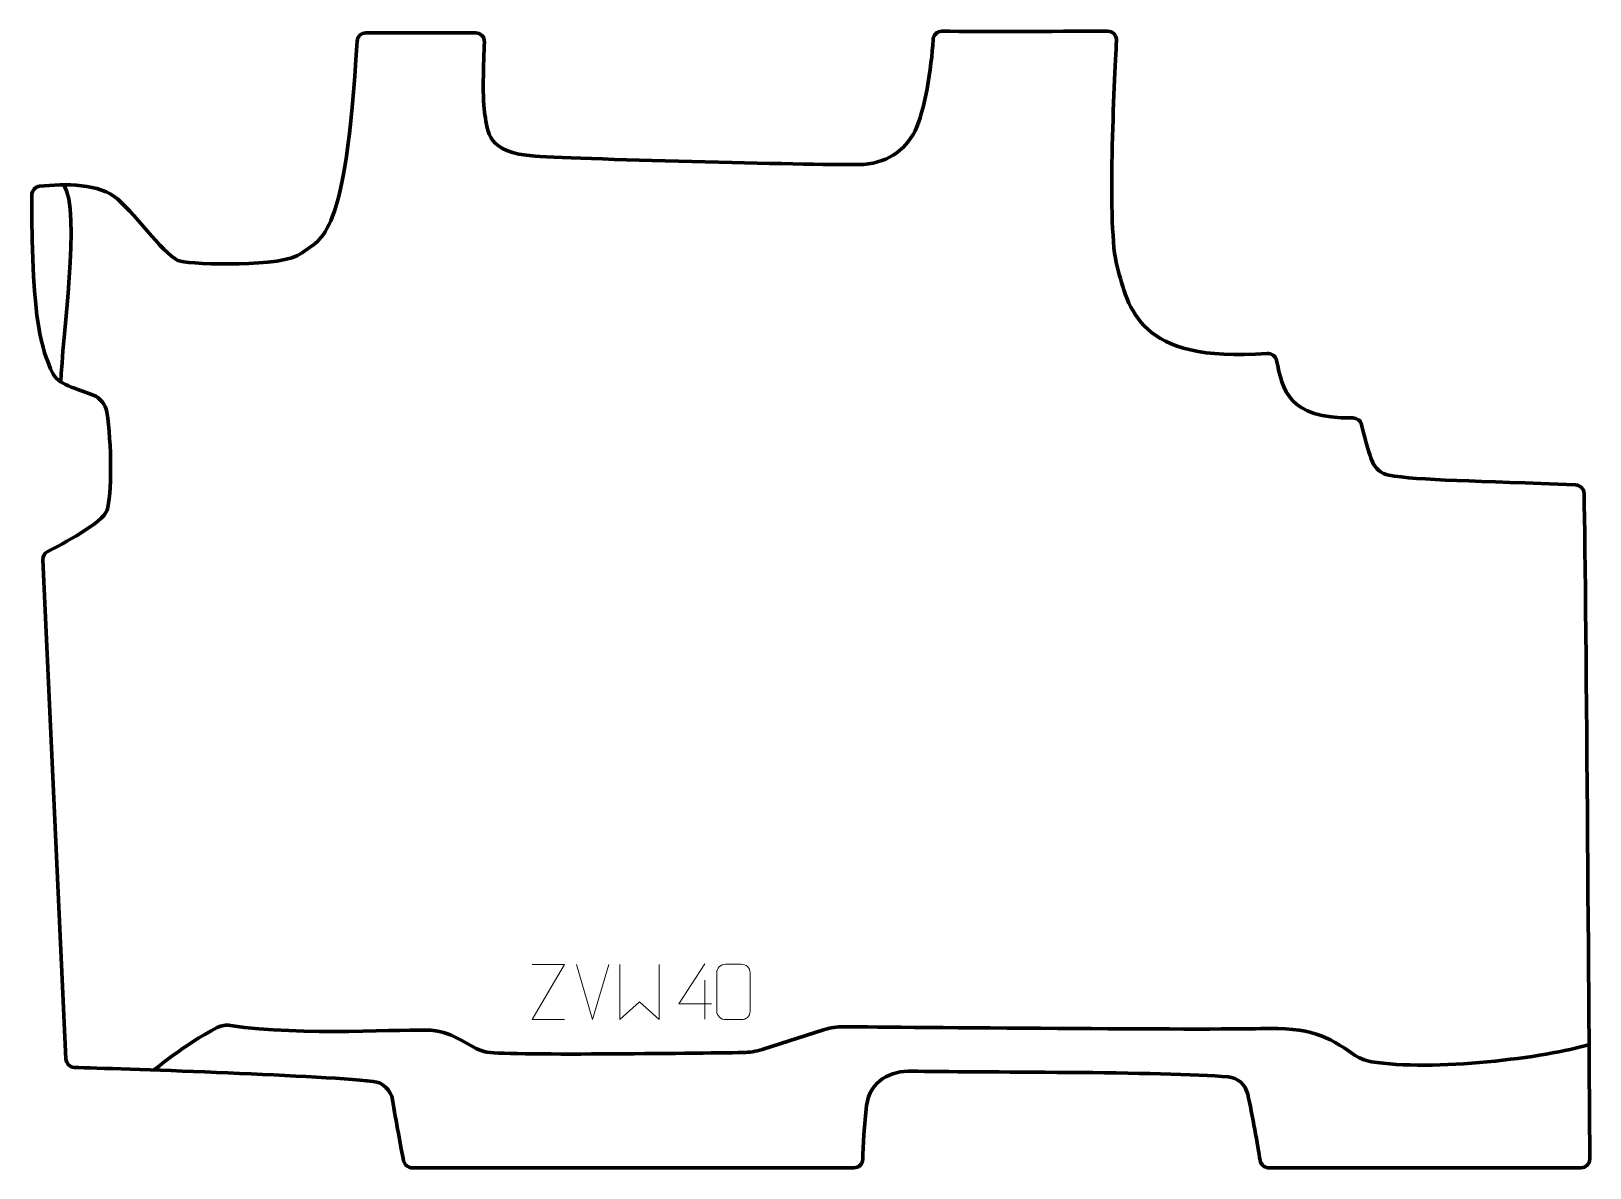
# Model space of a CAD drawing. Header units: millimetres. Extents: x -352 to 352, y -256 to 257.
import ezdxf

# ---------------------------------------------------------------- set-up
doc = ezdxf.new("R2010")
doc.units = ezdxf.units.MM
doc.header["$MEASUREMENT"] = 0
for name, color, linetype in [('layer 1', 7, 'Continuous'), ('layer 2', 7, 'Continuous'), ('layer 3', 7, 'Continuous')]:
    doc.layers.add(name, color=color, linetype=linetype)

msp = doc.modelspace()

# ---------------------------------------------------------------- linework, layer by layer
at = {"layer": 'layer 1', "color": 250, "lineweight": 9}
for points, knots in [([(-111.1574, -189.6283), (-111.1574, -189.6283), (-125.7764, -189.6283), (-125.7764, -189.6283), (-125.7764, -189.6283), (-125.7764, -189.6283), (-111.1331, -164.6709), (-111.1331, -164.6709), (-111.1331, -164.6709), (-111.1331, -164.6709), (-125.7764, -164.6709), (-125.7764, -164.6709)], [0, 0, 0, 0, 0.25, 0.25, 0.25, 0.25, 0.5, 0.5, 0.5, 0.5, 1, 1, 1, 1]), ([(-86.1595, -164.6705), (-86.1595, -164.6705), (-86.1595, -189.6285), (-86.1595, -189.6285), (-86.1595, -189.6285), (-86.1595, -189.6285), (-77.3168, -181.5638), (-77.3168, -181.5638), (-77.3168, -181.5638), (-77.3168, -181.5638), (-68.4744, -189.6279), (-68.4744, -189.6279), (-68.4744, -189.6279), (-68.4744, -189.6279), (-68.4744, -164.6705), (-68.4744, -164.6705)], [0, 0, 0, 0, 0.2, 0.2, 0.2, 0.2, 0.4, 0.4, 0.4, 0.4, 0.6, 0.6, 0.6, 0.6, 1, 1, 1, 1]), ([(-44.7952, -182.5072), (-44.7952, -182.5072), (-59.6169, -182.5072), (-59.6169, -182.5072), (-59.6169, -182.5072), (-59.6169, -182.5072), (-47.7393, -164.4367), (-47.7393, -164.4367)], [0, 0, 0, 0, 0.33333333, 0.33333333, 0.33333333, 0.33333333, 1, 1, 1, 1]), ([(-38.4628, -164.625), (-36.0967, -164.625), (-33.7302, -164.625), (-31.3637, -164.625), (-31.3637, -164.625), (-29.3832, -164.5894), (-27.3572, -166.0837), (-27.3301, -168.5258), (-27.3301, -168.5258), (-27.3305, -174.2832), (-27.3305, -180.041), (-27.3301, -185.7992), (-27.3301, -185.7992), (-27.4722, -188.1268), (-29.1786, -189.6091), (-31.3637, -189.6199), (-31.3637, -189.6199), (-33.7361, -189.6195), (-36.1085, -189.6195), (-38.4805, -189.6199), (-38.4805, -189.6199), (-40.439, -189.7255), (-42.4454, -187.8376), (-42.434, -185.8166), (-42.434, -185.8166), (-42.4336, -180.036), (-42.4336, -174.2557), (-42.434, -168.4759), (-42.434, -168.4759), (-42.4297, -166.3339), (-40.6526, -164.6114), (-38.4628, -164.625)], [0, 0, 0, 0, 0.11111111, 0.11111111, 0.11111111, 0.11111111, 0.22222222, 0.22222222, 0.22222222, 0.22222222, 0.33333333, 0.33333333, 0.33333333, 0.33333333, 0.44444444, 0.44444444, 0.44444444, 0.44444444, 0.55555556, 0.55555556, 0.55555556, 0.55555556, 0.66666667, 0.66666667, 0.66666667, 0.66666667, 0.77777778, 0.77777778, 0.77777778, 0.77777778, 1, 1, 1, 1])]:
    msp.add_open_spline(points, degree=3, knots=knots, dxfattribs=at)
for points in [[(-98.4548, -189.6264), (-98.4548, -189.6264), (-105.7766, -164.6728), (-105.7766, -164.6728)], [(-91.1329, -164.6728), (-91.1329, -164.6728), (-98.4547, -189.6264), (-98.4547, -189.6264)], [(-47.7393, -171.7461), (-47.7393, -171.7461), (-47.7393, -189.4108), (-47.7393, -189.4108)]]:
    msp.add_open_spline(points, degree=3, dxfattribs=at)
at = {"layer": 'layer 2', "color": 230, "lineweight": 200}
msp.add_open_spline([(-336.144, -207.3689), (-336.144, -207.3689), (-346.5707, 17.9333), (-346.5707, 17.9333), (-346.5707, 17.9333), (-346.6437, 19.512), (-345.7819, 20.9863), (-344.3687, 21.6936), (-344.3687, 21.6936), (-337.843, 24.9596), (-319.6852, 34.4839), (-317.5964, 40.3326), (-317.5964, 40.3326), (-315.3883, 46.5154), (-315.4726, 70.8468), (-317.6842, 84.5685), (-317.6842, 84.5685), (-318.2451, 88.049), (-320.6108, 90.97), (-323.8906, 92.2636), (-323.8906, 92.2636), (-334.0062, 96.2535), (-340.4705, 96.8575), (-343.1188, 104.1402), (-343.1188, 104.1402), (-346.1237, 112.4041), (-351.8317, 122.1425), (-351.5632, 182.5384), (-351.5632, 182.5384), (-351.554, 184.5736), (-350.0223, 186.2835), (-347.9987, 186.5012), (-347.9987, 186.5012), (-336.7116, 187.7147), (-320.7943, 187.8368), (-312.7474, 180.7092), (-312.7474, 180.7092), (-303.8144, 172.7968), (-290.5429, 153.9098), (-284.4176, 152.6338), (-284.4176, 152.6338), (-278.2923, 151.3574), (-238.4775, 149.571), (-229.5448, 156.4621), (-229.5448, 156.4621), (-220.7335, 163.2598), (-209.9349, 161.8621), (-204.7442, 251.9728), (-204.7442, 251.9728), (-204.6221, 254.0906), (-202.8716, 255.7465), (-200.7507, 255.7465), (-200.7507, 255.7465), (-200.7507, 255.7465), (-151.2958, 255.7465), (-151.2958, 255.7465), (-151.2958, 255.7465), (-149.0201, 255.7465), (-147.2033, 253.8524), (-147.2992, 251.5788), (-147.2992, 251.5788), (-147.6552, 243.153), (-148.2824, 224.4152), (-147.108, 218.7383), (-147.108, 218.7383), (-145.5766, 211.3367), (-146.5976, 201.6378), (-124.393, 200.1064), (-124.393, 200.1064), (-102.1888, 198.5753), (9.3432, 196.023), (21.5937, 196.278), (21.5937, 196.278), (33.8447, 196.5334), (42.5223, 202.4037), (47.1162, 211.5918), (47.1162, 211.5918), (51.2525, 219.8644), (54.5612, 240.14), (55.1796, 252.6674), (55.1796, 252.6674), (55.2851, 254.8116), (57.0592, 256.4884), (59.2055, 256.4704), (59.2055, 256.4704), (76.6807, 256.3226), (120.2025, 256.4535), (133.9785, 256.5), (133.9785, 256.5), (136.2811, 256.5081), (138.1134, 254.5753), (137.9847, 252.2762), (137.9847, 252.2762), (136.9965, 234.6031), (133.5827, 166.9375), (138.2309, 150.3365), (138.2309, 150.3365), (143.4901, 131.5532), (147.2743, 106.6256), (206.0126, 111.0035), (206.0126, 111.0035), (208.0015, 111.1517), (209.7961, 109.8104), (210.2194, 107.8613), (210.2194, 107.8613), (213.0614, 94.7715), (215.1837, 81.5371), (244.6075, 81.9279), (244.6075, 81.9279), (246.4762, 81.953), (248.1173, 80.6946), (248.56, 78.8785), (248.56, 78.8785), (250.6739, 70.2048), (252.1019, 65.5658), (253.4576, 62.1981), (253.4576, 62.1981), (254.7255, 59.0471), (257.5061, 56.7428), (260.8448, 56.1205), (260.8448, 56.1205), (273.8556, 53.6958), (301.7631, 53.5498), (345.1679, 51.7231), (345.1679, 51.7231), (347.2792, 51.6346), (348.9595, 49.9197), (349.0011, 47.8073), (349.0011, 47.8073), (349.9494, -0.729), (351.3651, -220.0093), (351.5711, -252.4772), (351.5711, -252.4772), (351.5852, -254.6961), (349.7903, -256.4999), (347.5713, -256.4999), (347.5713, -256.4999), (347.5713, -256.4999), (206.7114, -256.4999), (206.7114, -256.4999), (206.7114, -256.4999), (204.7542, -256.4999), (203.0849, -255.0846), (202.7652, -253.1534), (202.7652, -253.1534), (201.7023, -246.7361), (199.2784, -232.5128), (197.1903, -223.2365), (197.1903, -223.2365), (196.235, -218.9926), (192.6585, -215.8511), (188.326, -215.4598), (188.326, -215.4598), (159.9592, -212.898), (72.707, -213.5139), (45.5847, -212.8556), (45.5847, -212.8556), (36.3677, -212.6316), (26.6984, -216.939), (25.167, -228.4248), (25.167, -228.4248), (24.0939, -236.472), (23.6476, -247.0257), (23.4765, -252.6225), (23.4765, -252.6225), (23.4105, -254.7836), (21.6403, -256.4999), (19.4781, -256.4999), (19.4781, -256.4999), (19.4781, -256.4999), (-179.8126, -256.4999), (-179.8126, -256.4999), (-179.8126, -256.4999), (-181.7229, -256.4999), (-183.3665, -255.1505), (-183.7366, -253.2762), (-183.7366, -253.2762), (-184.8782, -247.4945), (-187.2781, -235.1032), (-188.7386, -225.8502), (-188.7386, -225.8502), (-189.4428, -221.3886), (-193.0563, -217.9596), (-197.5471, -217.4788), (-197.5471, -217.4788), (-225.5051, -214.483), (-313.1577, -211.7518), (-332.2691, -211.1824), (-332.2691, -211.1824), (-334.3593, -211.12), (-336.0473, -209.458), (-336.144, -207.3689)], degree=3, knots=[0, 0, 0, 0, 0.02040816, 0.02040816, 0.02040816, 0.02040816, 0.04081633, 0.04081633, 0.04081633, 0.04081633, 0.06122449, 0.06122449, 0.06122449, 0.06122449, 0.08163265, 0.08163265, 0.08163265, 0.08163265, 0.10204082, 0.10204082, 0.10204082, 0.10204082, 0.12244898, 0.12244898, 0.12244898, 0.12244898, 0.14285714, 0.14285714, 0.14285714, 0.14285714, 0.16326531, 0.16326531, 0.16326531, 0.16326531, 0.18367347, 0.18367347, 0.18367347, 0.18367347, 0.20408163, 0.20408163, 0.20408163, 0.20408163, 0.2244898, 0.2244898, 0.2244898, 0.2244898, 0.24489796, 0.24489796, 0.24489796, 0.24489796, 0.26530612, 0.26530612, 0.26530612, 0.26530612, 0.28571429, 0.28571429, 0.28571429, 0.28571429, 0.30612245, 0.30612245, 0.30612245, 0.30612245, 0.32653061, 0.32653061, 0.32653061, 0.32653061, 0.34693878, 0.34693878, 0.34693878, 0.34693878, 0.36734694, 0.36734694, 0.36734694, 0.36734694, 0.3877551, 0.3877551, 0.3877551, 0.3877551, 0.40816327, 0.40816327, 0.40816327, 0.40816327, 0.42857143, 0.42857143, 0.42857143, 0.42857143, 0.44897959, 0.44897959, 0.44897959, 0.44897959, 0.46938776, 0.46938776, 0.46938776, 0.46938776, 0.48979592, 0.48979592, 0.48979592, 0.48979592, 0.51020408, 0.51020408, 0.51020408, 0.51020408, 0.53061224, 0.53061224, 0.53061224, 0.53061224, 0.55102041, 0.55102041, 0.55102041, 0.55102041, 0.57142857, 0.57142857, 0.57142857, 0.57142857, 0.59183673, 0.59183673, 0.59183673, 0.59183673, 0.6122449, 0.6122449, 0.6122449, 0.6122449, 0.63265306, 0.63265306, 0.63265306, 0.63265306, 0.65306122, 0.65306122, 0.65306122, 0.65306122, 0.67346939, 0.67346939, 0.67346939, 0.67346939, 0.69387755, 0.69387755, 0.69387755, 0.69387755, 0.71428571, 0.71428571, 0.71428571, 0.71428571, 0.73469388, 0.73469388, 0.73469388, 0.73469388, 0.75510204, 0.75510204, 0.75510204, 0.75510204, 0.7755102, 0.7755102, 0.7755102, 0.7755102, 0.79591837, 0.79591837, 0.79591837, 0.79591837, 0.81632653, 0.81632653, 0.81632653, 0.81632653, 0.83673469, 0.83673469, 0.83673469, 0.83673469, 0.85714286, 0.85714286, 0.85714286, 0.85714286, 0.87755102, 0.87755102, 0.87755102, 0.87755102, 0.89795918, 0.89795918, 0.89795918, 0.89795918, 0.91836735, 0.91836735, 0.91836735, 0.91836735, 0.93877551, 0.93877551, 0.93877551, 0.93877551, 0.95918367, 0.95918367, 0.95918367, 0.95918367, 1, 1, 1, 1], dxfattribs=at)
at = {"layer": 'layer 3', "color": 142, "lineweight": 200}
msp.add_open_spline([(-337.1475, 187.1301), (-329.179, 175.7198), (-338.0485, 116.5883), (-338.395, 98.1419)], degree=3, dxfattribs=at)
msp.add_open_spline([(351.2303, -200.8036), (332.6118, -206.7994), (280.1135, -213.143), (253.0247, -208.5932), (253.0247, -208.5932), (250.0632, -208.0958), (247.2565, -206.9154), (244.8096, -205.1741), (244.8096, -205.1741), (233.5461, -197.1587), (225.3024, -192.9091), (203.1243, -193.6365), (203.1243, -193.6365), (181.2694, -194.353), (42.79, -193.0689), (15.0994, -192.8029), (15.0994, -192.8029), (11.9068, -192.7722), (8.7321, -193.2516), (5.6905, -194.2225), (5.6905, -194.2225), (5.6905, -194.2225), (-21.9411, -203.0437), (-21.9411, -203.0437), (-21.9411, -203.0437), (-24.7513, -203.9408), (-27.678, -204.4181), (-30.6279, -204.4612), (-30.6279, -204.4612), (-51.6764, -204.7677), (-140.4081, -205.9499), (-146.9006, -204.1948), (-146.9006, -204.1948), (-154.2716, -202.203), (-160.4438, -195.23), (-171.4003, -194.4331), (-171.4003, -194.4331), (-182.0182, -193.6609), (-229.681, -197.2186), (-261.8081, -192.2575), (-261.8081, -192.2575), (-263.8775, -191.9382), (-265.9942, -192.2847), (-267.859, -193.2372), (-267.859, -193.2372), (-282.9899, -200.9665), (-296.2939, -212.3584), (-296.2939, -212.3584)], degree=3, knots=[0, 0, 0, 0, 0.07692308, 0.07692308, 0.07692308, 0.07692308, 0.15384615, 0.15384615, 0.15384615, 0.15384615, 0.23076923, 0.23076923, 0.23076923, 0.23076923, 0.30769231, 0.30769231, 0.30769231, 0.30769231, 0.38461538, 0.38461538, 0.38461538, 0.38461538, 0.46153846, 0.46153846, 0.46153846, 0.46153846, 0.53846154, 0.53846154, 0.53846154, 0.53846154, 0.61538462, 0.61538462, 0.61538462, 0.61538462, 0.69230769, 0.69230769, 0.69230769, 0.69230769, 0.76923077, 0.76923077, 0.76923077, 0.76923077, 0.84615385, 0.84615385, 0.84615385, 0.84615385, 1, 1, 1, 1], dxfattribs=at)

doc.saveas('drawing.dxf')
